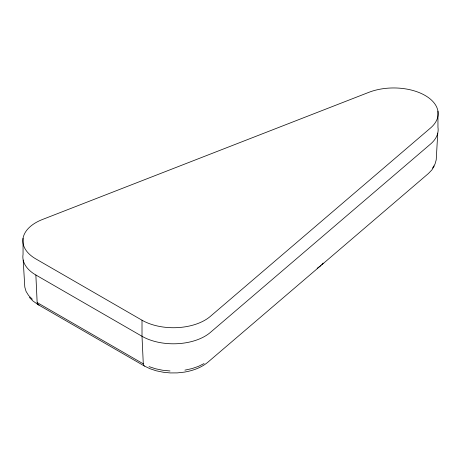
<?xml version="1.0" encoding="UTF-8"?>
<svg xmlns="http://www.w3.org/2000/svg" width="461" height="461" viewBox="0 0 461 461"><rect width="100%" height="100%" fill="white"/><g stroke="black" fill="none" stroke-linecap="round" stroke-linejoin="round"><path stroke-width="0.69" d="M323.115 263.087L321.732 264.839L208.147 361.977C201.48 367.659 193.003 370.627 184.475 372.108L177.272 372.897L170.242 372.932L163.303 372.246L156.239 370.794L149.975 368.719L144.437 366.046L38.298 304.761L32.979 301.01L29.308 297.322M437.754 133.12L436.215 159.875L435.023 164.053L432.608 168.058M434.262 165.977L431.894 169.907L428.39 173.543L321.732 264.839M320.77 265.663L317.168 268.29M204.067 363.562L198.386 366.397L191.937 368.616L184.913 370.143M170.023 370.967L162.624 370.241L155.559 368.777L149.047 366.622M142.011 320.211L35.866 258.932A44.463 25.672 0 0 1 42.435 219.499L368.823 92.344A44.463 25.672 0 0 1 425.134 95.473A44.463 25.672 0 0 1 430.545 127.979L210.302 316.419A44.463 25.672 0 0 1 142.011 320.211L142.011 336.282L143.29 363.838A5.215 3.014 -60 0 0 144.437 366.046M23.05 238.32L23.05 254.391A44.463 25.672 0 0 0 35.866 275.004L142.011 336.282A44.463 25.672 0 0 0 210.302 332.49L430.545 144.051A44.463 25.672 0 0 0 437.95 127.236L437.95 111.164M35.866 275.004L37.151 302.56L143.29 363.838M32.333 299.235L28.594 295.478L26.058 291.398L24.802 287.122L23.188 260.039M39.047 304.969A5.215 3.014 -60 0 1 37.151 302.56"/></g></svg>
